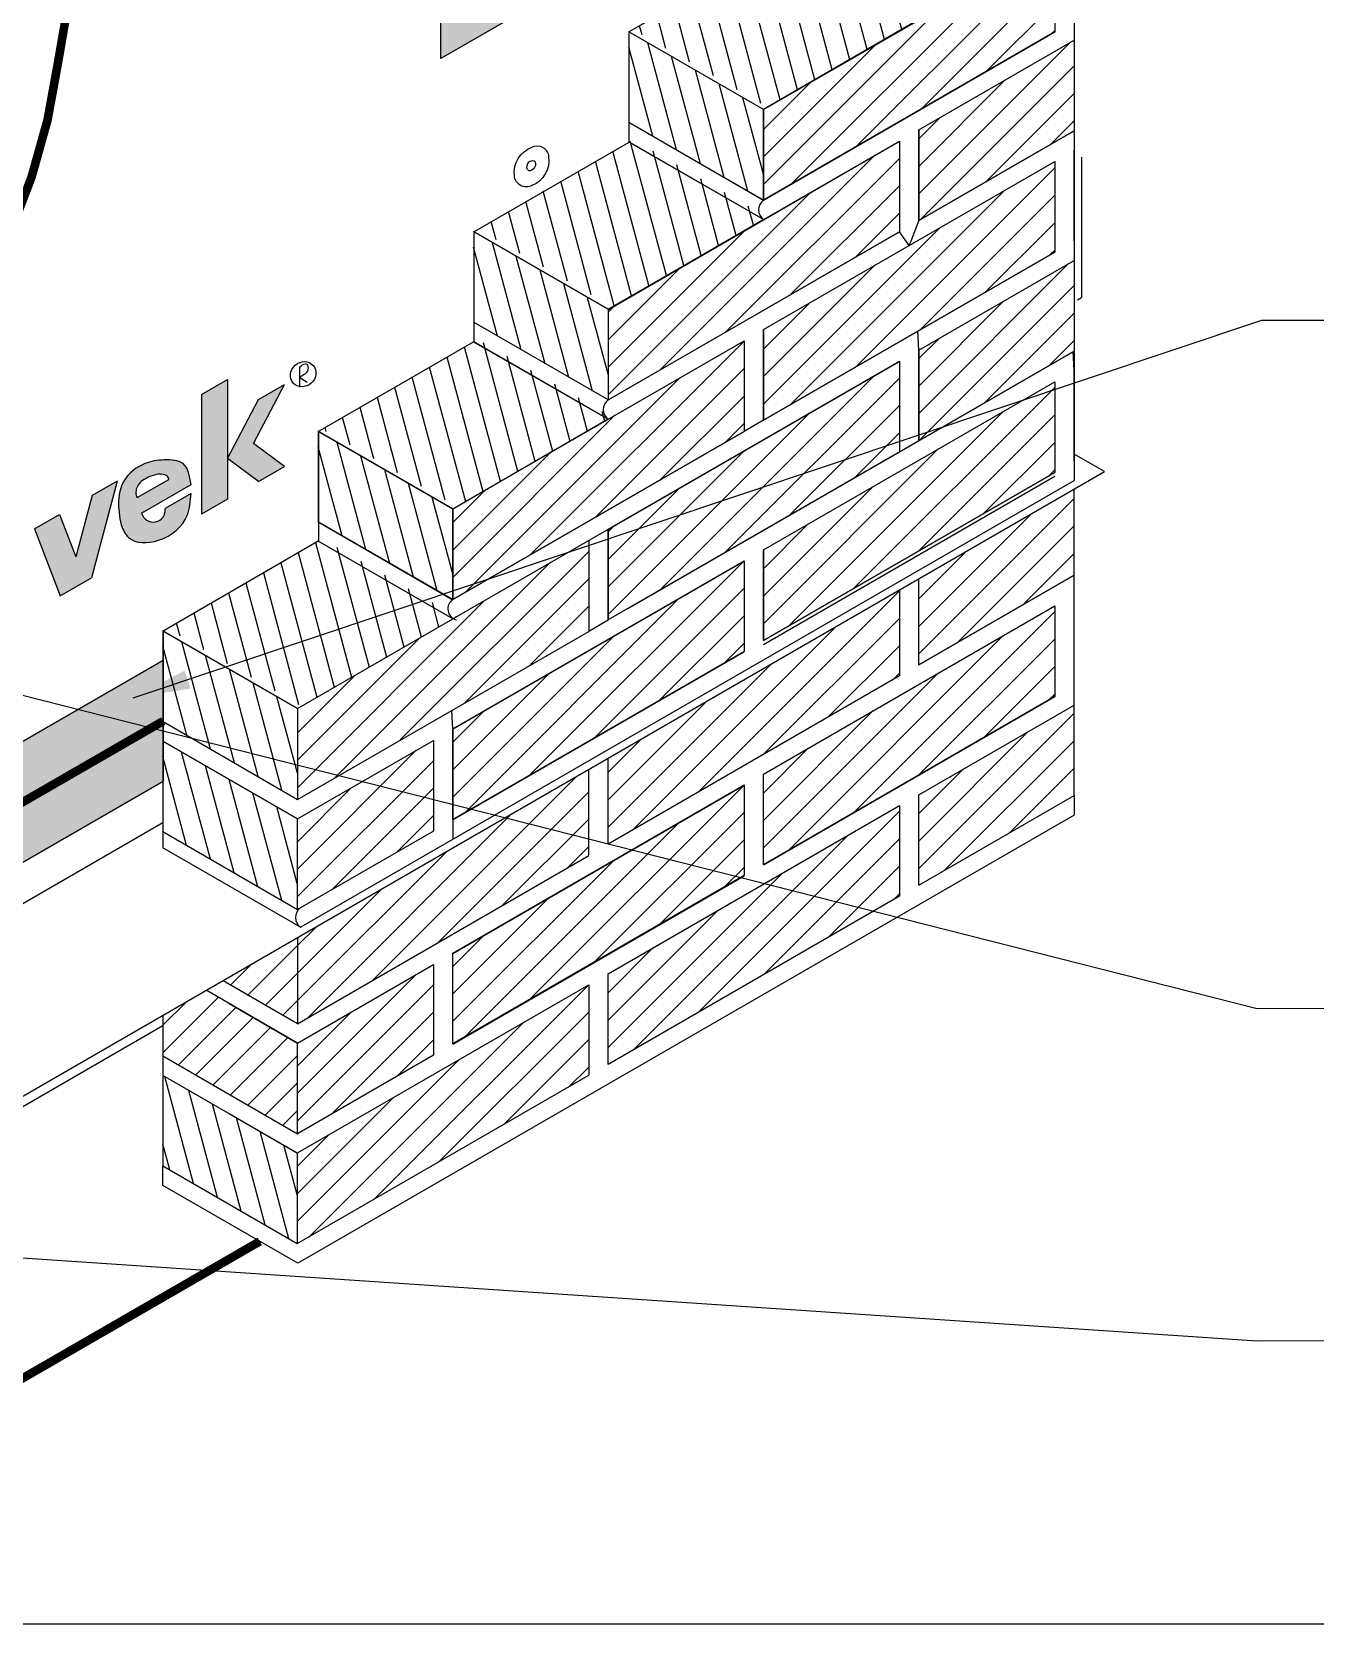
# Model space of a CAD drawing. Extents: x 0 to 51, y 0 to 66.
# Drawn here: x 20.35 to 33.77, y 35.42 to 52.07 of the extents above; entities that cross this region are included whole.
import ezdxf

# ---------------------------------------------------------------- set-up
doc = ezdxf.new("R2010")
doc.units = 0
doc.header["$LTSCALE"] = 1.5
doc.header["$MEASUREMENT"] = 0
doc.linetypes.add('DASHED', pattern=[0.75, 0.5, -0.25])
for name, color, linetype in [('BRICK', 13, 'CONTINUOUS'), ('CLADDING', 252, 'CONTINUOUS'), ('FASTENING', 7, 'CONTINUOUS'), ('FLASHING', 124, 'CONTINUOUS'), ('STRUCTURE', 252, 'CONTINUOUS'), ('TEXT', 7, 'CONTINUOUS'), ('TITLE', 7, 'CONTINUOUS'), ('TYVEK', 160, 'DASHED'), ('TYVEK_TAPE', 130, 'CONTINUOUS'), ('TYVEK_TEXT', 182, 'CONTINUOUS')]:
    doc.layers.add(name, color=color, linetype=linetype)
doc.styles.add('DETAILS', font='sanss___.ttf', dxfattribs={"height": 1})
doc.dimstyles.new('TYVEKDETAILS', dxfattribs={"dimscale": 6, "dimtxt": 1.5, "dimasz": 0.1, "dimexe": 0.75, "dimexo": 0.75, "dimgap": 0.75, "dimtad": 0, "dimtih": 1, "dimtoh": 1, "dimdec": 4, "dimzin": 0, "dimtxsty": 'DETAILS', "dimcen": 0.0625, "dimazin": 3, "dimtfac": 1, "dimtdec": 4, "dimtofl": 0, "dimtmove": 0, "dimatfit": 3, "dimtolj": 1, "dimtzin": 0})
pattern_1 = [(45, (21.19877800251702, 64.06103886949816), (-0.1435868707546933, 0.1435868707546933), [])]
pattern_2 = [(104.9999999999999, (21.19877800251702, 64.06103886949816), (-0.1961433131008239, -0.0525564423461306), [])]
pattern_3 = [(45, (21.19877800251702, 61.71644154350659), (-0.1435868707546933, 0.1435868707546933), [])]
pattern_4 = [(45, (19.57427800255929, 59.62784853123311), (-0.1435868707546933, 0.1435868707546933), [])]
pattern_5 = [(45, (53.89444023678208, 3.496305199718329), (-0.1435868707546933, 0.1435868707546933), [])]

msp = doc.modelspace()

# ---------------------------------------------------------------- hatches: boundary and pattern name
at = {"layer": 'BRICK'}
h = msp.add_hatch(dxfattribs=at)
h.set_pattern_fill('ANSI31', color=256, scale=1.6245, angle=59.99999999999999, style=0)
h.set_pattern_definition(pattern_2)
h.paths.add_polyline_path([(29.66829740475065, 52.22060940910367), (28.26143913630281, 53.03285940910367), (26.63693913630271, 52.09495389680509), (28.0437974047506, 51.28270389680508)])
h = msp.add_hatch(dxfattribs=at)
h.set_pattern_fill('ANSI31', color=256, scale=1.6245, style=0)
h.set_pattern_definition(pattern_1)
h.paths.add_polyline_path([(31.04787289426072, 52.0694826893397), (31.04787289426072, 53.01710768933973), (28.00193539426072, 51.25853485377994), (28.00193539426076, 50.31090985377993)])
h = msp.add_hatch(dxfattribs=at)
h.set_pattern_fill('ANSI31', color=256, scale=1.6245, angle=59.99999999999999, style=0)
h.set_pattern_definition([(104.9999999999999, (-138.520398080934, 45.96268653345506), (-0.1961433131008239, -0.0525564423461306), [])])
h.paths.add_polyline_path([(28.00193539426072, 51.25853485377994), (26.59507712581293, 52.07078485377992), (26.59507712581293, 51.12315985377992), (28.00193539426068, 50.31090985377993)])
h = msp.add_hatch(dxfattribs=at)
h.set_pattern_fill('ANSI31', color=256, scale=1.6245, style=0)
h.set_pattern_definition(pattern_1)
h.paths.add_polyline_path([(31.25093539426086, 51.03603337837703), (31.25093539426086, 51.98365837837706), (29.62643539426072, 51.04575286607845), (29.62643539426077, 50.09812786607842)])
h = msp.add_hatch(dxfattribs=at)
h.set_pattern_fill('ANSI31', color=256, scale=1.6245, angle=59.99999999999999, style=0)
h.set_pattern_definition(pattern_2)
h.paths.add_polyline_path([(28.0437974047506, 50.13201639680505), (26.63693913630281, 50.94426639680506), (25.01243913630272, 50.00636088450647), (26.41929740475051, 49.19411088450646)])
h = msp.add_hatch(dxfattribs=at)
h.set_pattern_fill('ANSI31', color=256, scale=1.6245, style=0)
h.set_pattern_definition(pattern_1)
h.paths.add_polyline_path([(29.42337289426062, 49.9808896770411), (29.42337289426062, 50.92851467704111), (26.37743539426067, 49.16994184148133), (26.37743539426071, 48.22231684148131)])
h = msp.add_hatch(dxfattribs=at)
h.set_pattern_fill('ANSI31', color=256, scale=1.6245, style=0)
h.set_pattern_definition(pattern_1)
h.paths.add_polyline_path([(31.04787289426072, 49.76810768933959), (31.04787289426072, 50.71573268933961), (28.00193539426072, 48.95715985377985), (28.00193539426076, 48.00953485377982)])
h = msp.add_hatch(dxfattribs=at)
h.set_pattern_fill('ANSI31', color=256, scale=1.6245, angle=59.99999999999999, style=0)
h.set_pattern_definition([(104.9999999999999, (-140.144898080934, 43.87108964236855), (-0.1961433131008239, -0.0525564423461306), [])])
h.paths.add_polyline_path([(26.37743539426071, 49.16693796269343), (24.97057712581292, 49.97918796269342), (24.97057712581292, 49.03156296269338), (26.37743539426067, 48.2193129626934)])
h = msp.add_hatch(dxfattribs=at)
h.set_pattern_fill('ANSI31', color=256, scale=1.6245, style=0)
h.set_pattern_definition(pattern_1)
h.paths.add_polyline_path([(31.25093539426086, 48.73165449958911), (31.25093539426086, 49.67927949958914), (29.62643539426072, 48.74137398729052), (29.62643539426077, 47.79374898729048)])
h = msp.add_hatch(dxfattribs=at)
h.set_pattern_fill('ANSI31', color=256, scale=1.6245, angle=59.99999999999999, style=0)
h.set_pattern_definition(pattern_2)
h.paths.add_polyline_path([(26.41929740475064, 48.04041950571854), (25.01243913630282, 48.85266950571853), (23.38793913630272, 47.91476399341995), (24.7947974047506, 47.10251399341994)])
h = msp.add_hatch(dxfattribs=at)
h.set_pattern_fill('ANSI31', color=256, scale=1.6245, style=0)
h.set_pattern_definition(pattern_1)
h.paths.add_polyline_path([(27.79887289426063, 47.89229666474248), (27.79887289426063, 48.83992166474251), (24.75293539426067, 47.08134882918274), (24.75293539426072, 46.13372382918271)])
h = msp.add_hatch(dxfattribs=at)
h.set_pattern_fill('ANSI31', color=256, scale=1.6245, style=0)
h.set_pattern_definition(pattern_1)
h.paths.add_polyline_path([(29.42337289426062, 47.67651079825314), (29.42337289426062, 48.62413579825317), (26.37743539426067, 46.8655629626934), (26.37743539426071, 45.91793796269337)])
h = msp.add_hatch(dxfattribs=at)
h.set_pattern_fill('ANSI31', color=256, scale=1.6245, style=0)
h.set_pattern_definition(pattern_1)
h.paths.add_polyline_path([(31.04787289426072, 47.46372881055171), (31.04787289426072, 48.41135381055172), (28.00193539426072, 46.65278097499196), (28.00193539426076, 45.70515597499192)])
h = msp.add_hatch(dxfattribs=at)
h.set_pattern_fill('ANSI31', color=256, scale=1.6245, angle=59.99999999999999, style=0)
h.set_pattern_definition([(104.9999999999999, (-141.7693980809341, 41.78249663006995), (-0.1961433131008239, -0.0525564423461306), [])])
h.paths.add_polyline_path([(24.75293539426072, 47.07834495039483), (23.34607712581293, 47.89059495039482), (23.34607712581293, 46.94296995039478), (24.75293539426067, 46.1307199503948)])
h = msp.add_hatch(dxfattribs=at)
h.set_pattern_fill('ANSI31', color=256, scale=1.6245, style=0)
h.set_pattern_definition(pattern_5)
h.paths.add_polyline_path([(31.25093539426086, 46.38705717359755), (31.25093539426086, 47.28826509481755), (29.62643539426524, 46.35035958252154), (29.62643539426519, 45.44915166130153)])
h.paths.add_polyline_path([(29.4233728942652, 46.2331213934842), (26.3774353942652, 44.47454855792442), (26.37743539426515, 43.57634451549226), (29.42337289426524, 45.33491735105203)])
h.paths.add_polyline_path([(26.17437289426063, 43.45610244766448), (26.17437289426062, 44.35731036888448), (23.12843539426063, 42.5987375333247), (23.12843539426064, 41.69903358551559), (23.12973611193097, 41.6982805818018)])
h = msp.add_hatch(dxfattribs=at)
h.set_pattern_fill('ANSI31', color=256, scale=1.6245, angle=59.99999999999999, style=0)
h.set_pattern_definition(pattern_2)
h.paths.add_polyline_path([(24.79739884009081, 45.95332843281387), (23.39054057164296, 46.76557843281388), (21.76604057164288, 45.8276729205153), (23.17289884009077, 45.01542292051528)])
h = msp.add_hatch(dxfattribs=at)
h.set_pattern_fill('ANSI31', color=256, scale=1.6245, style=0)
h.set_pattern_definition(pattern_1)
h.paths.add_polyline_path([(26.17437289426063, 45.80370365244388), (26.17437289426063, 46.75132865244391), (23.12843539426063, 44.99275581688412), (23.12843539426068, 44.04513081688409)])
h = msp.add_hatch(dxfattribs=at)
h.set_pattern_fill('ANSI31', color=256, scale=1.6245, style=0)
h.set_pattern_definition(pattern_1)
h.paths.add_polyline_path([(27.79887289426063, 45.58791778595459), (27.79887289426063, 46.53554278595461), (24.75293539426067, 44.77696995039484), (24.75293539426072, 43.82934495039482)])
h = msp.add_hatch(dxfattribs=at)
h.set_pattern_fill('ANSI31', color=256, scale=1.6245, style=0)
h.set_pattern_definition(pattern_3)
h.paths.add_polyline_path([(31.04787289426072, 45.11913148456014), (31.04787289426072, 46.06675648456016), (28.00193539426072, 44.3081836490004), (28.00193539426076, 43.36055864900036)])
h = msp.add_hatch(dxfattribs=at)
h.set_pattern_fill('ANSI31', color=256, scale=1.6245, angle=59.99999999999999, style=0)
h.set_pattern_definition([(104.9999999999999, (-143.3938980809341, 39.6969074965592), (-0.1961433131008239, -0.0525564423461306), [])])
h.paths.add_polyline_path([(23.12843539426066, 44.99275581688408), (21.72157712581287, 45.80500581688407), (21.72157712581287, 44.85738081688402), (23.12843539426063, 44.04513081688405)])
h = msp.add_hatch(dxfattribs=at)
h.set_pattern_fill('ANSI31', color=256, scale=1.6245, style=0)
h.set_pattern_definition([(45, (22.82327800256386, 61.50065567704498), (-0.1435868707546933, 0.1435868707546933), [])])
h.paths.add_polyline_path([(31.25093539426085, 44.08267829481031), (31.25093539426085, 45.03030329481037), (29.62643539430757, 44.09239778253879), (29.62643539430761, 43.14477278253875)])
h = msp.add_hatch(dxfattribs=at)
h.set_pattern_fill('ANSI31', color=256, scale=1.6245, angle=59.99999999999999, style=0)
h.set_pattern_definition([(104.9999999999999, (-143.3964995163165, 38.54471805714081), (-0.1961433131008239, -0.0525564423461306), [])])
h.paths.add_polyline_path([(23.12583395887832, 43.84056637746568), (21.71897569043053, 44.65281637746568), (21.71897569043053, 43.70519137746563), (23.12583395887827, 42.89294137746565)])
h = msp.add_hatch(dxfattribs=at)
h.set_pattern_fill('ANSI31', color=256, scale=1.6245, style=0)
h.set_pattern_definition([(45, (45.17065237260181, 3.326504515868258), (-0.1435868707546933, 0.1435868707546933), [])])
h.paths.add_polyline_path([(24.54987289426063, 43.71210676135745), (23.12843539426072, 42.89143943809626), (23.1284353942608, 43.83906443809629), (24.54987289426063, 44.65973176135748)])
h = msp.add_hatch(dxfattribs=at)
h.set_pattern_fill('ANSI31', color=256, scale=1.6245, style=0)
h.set_pattern_definition(pattern_3)
h.paths.add_polyline_path([(27.79887289426063, 43.24332045996304), (27.79887289426063, 44.19094545996305), (24.75293539426067, 42.43237262440328), (24.75293539426072, 41.48474762440326)])
h = msp.add_hatch(dxfattribs=at)
h.set_pattern_fill('ANSI31', color=256, scale=1.6245, style=0)
h.set_pattern_definition(pattern_4)
h.paths.add_polyline_path([(29.423372894303, 43.03053847228666), (29.423372894303, 43.97816347228668), (26.377435394303, 42.21959063672692), (26.37743539430304, 41.27196563672688)])
h = msp.add_hatch(dxfattribs=at)
h.set_pattern_fill('ANSI31', color=256, scale=1.6245, style=0)
h.set_pattern_definition(pattern_5)
h.paths.add_polyline_path([(23.12843539426081, 41.49446711210464), (22.17210915683643, 42.04660232271473), (21.72157712581284, 41.7864875333247), (21.72157712581284, 41.36129210773088), (23.12843539426072, 40.54684211210522)])
h.paths.add_polyline_path([(23.12843539426064, 42.59873753332469), (22.35032268661071, 42.14949395210315), (23.12843539426063, 41.6990335855156)])
h = msp.add_hatch(dxfattribs=at)
h.set_pattern_fill('ANSI31', color=256, scale=1.6245, style=0)
h.set_pattern_definition([(45, (45.17065237260181, 0.9819071898767007), (-0.1435868707546933, 0.1435868707546933), [])])
h.paths.add_polyline_path([(24.54987289426063, 41.3675094353659), (23.12843539426072, 40.54684211210471), (23.1284353942608, 41.49446711210474), (24.54987289426063, 42.31513443536593)])
h = msp.add_hatch(dxfattribs=at)
h.set_pattern_fill('ANSI31', color=256, scale=1.6245, style=0)
h.set_pattern_definition(pattern_4)
h.paths.add_polyline_path([(26.1743728943029, 41.15472744768956), (26.1743728943029, 42.10235244768957), (23.12843539430295, 40.3437796121298), (23.12843539430299, 39.39615461212978)])
h = msp.add_hatch(dxfattribs=at)
h.set_pattern_fill('ANSI31', color=256, scale=1.6245, angle=59.99999999999999, style=0)
h.set_pattern_definition([(104.9999999999999, (53.89574095449504, 7.450322693650257), (-0.1961433131008239, -0.05255644234613058), [])])
h.paths.add_polyline_path([(23.12843539430295, 40.34377961212973), (21.72157712581284, 41.15602961215416), (21.72157712585507, 40.21060460775592), (23.12843539430287, 39.39615461213031)])
at = {"layer": 'STRUCTURE'}
h = msp.add_hatch(dxfattribs=at)
h.set_pattern_fill('AR-SAND', color=256, scale=0.25, style=0)
h.set_pattern_definition([(37.50000000000001, (53.89444023678208, 3.496305199718329), (-0.01574833952740204, 0.4817059422532897), [0, -0.38, 0, -0.425, 0, -0.40625]), (7.499999999999999, (53.89444023678208, 3.496305199718329), (0.4424441763169318, 0.7055365163074351), [0, -0.205, 0, -0.3425, 0, -0.13125]), (327.5, (53.58694023678208, 3.496305199718329), (0.7785354654378738, 0.001414763384241124), [0, -0.125, 0, -0.45, 0, -0.5875]), (317.5, (53.58694023678208, 3.496305199718329), (0.7515316511430733, 0.2194188912335623), [0, -0.0625, 0, -0.295, 0, -0.3375])])
h.paths.add_polyline_path([(13.33995388834282, 54.8439819451303), (13.13995388834288, 54.95945199896819), (13.13628695972368, 45.97351411520088), (13.16704397143965, 45.9557565462072), (13.33995388834262, 46.05558613327668)])
h.paths.add_polyline_path([(26.39902470982151, 62.38363999927731), (26.19151395429786, 62.49477371639141), (13.13995388834289, 54.95945199896818), (13.33995388834288, 54.84398194513026)])
h.paths.add_polyline_path([(19.09889021825184, 49.71879242688907, 0.05565526587535749), (19.42781501924297, 50.32295470151968, 0.02091384948871565), (19.6242317225288, 50.86858284705182, 0.04479910819463601), (19.82178233571069, 51.77679217137365, -0.02073115222964427), (20.06768911825101, 53.24364118499249, -0.04506024657635372), (20.39752512697947, 54.31899173274713, -0.06032015627787334), (20.86687823449985, 55.16170271098193, -0.02256722528568566), (22.07076096320199, 56.67837077973864), (21.84491033085258, 56.78426502191768, 0.02177539644359571), (20.67255851789879, 55.30255710918082, 0.0602996692603746), (20.17533530430133, 54.40972035391074, 0.04506024657636398), (19.83284006207883, 53.29309743651887, 0.0207311522296436), (19.5836441982705, 51.80662885176069, -0.04479910819463333), (19.39521629664372, 50.94035982599832, -0.02091384948871613), (19.2055969021499, 50.41361400019122, -0.05565526587536494), (18.90214081145727, 49.85623212612474, -0.01612494577826421), (18.2976514690837, 49.04772174705949, -0.03370422444087838), (17.81201268074352, 48.51759711259664), (16.75261305682573, 47.50708835498045), (15.95010268518387, 47.04375877589673), (16.15010268518381, 46.92828872205884), (16.95261305682565, 47.36618654640091), (17.97766369004358, 48.34393150541469, 0.03370422444086479), (18.48513390916423, 48.89788738964621, 0.01612494577826873)])
h.paths.add_polyline_path([(29.18331167158571, 60.78480384584883), (28.96408965151871, 60.90269906469958), (21.84491033085258, 56.78426502191768), (22.07076096320199, 56.67837077973865)])
h.paths.add_polyline_path([(16.15010268518381, 46.92828872205884), (15.95010268518389, 47.04375877589672), (15.94906560627986, 45.23418887076051), (16.1501026851838, 45.35025768238282)])
h.paths.add_polyline_path([(16.15010268518381, 45.3502576823828), (15.94906560627986, 45.23418887076052), (15.94855878362018, 44.34984822063986), (16.1501026851838, 44.23348679481857)])
h.paths.add_polyline_path([(16.15010268518381, 40.52785067483171), (15.95433758771751, 40.64087570655181), (15.95152545584533, 35.7340656408057), (16.1501026851838, 35.61941702399219)])
h.paths.add_polyline_path([(13.33995388834285, 42.15029083915074), (13.1404020744701, 42.26550213260746), (13.13839954156861, 37.35822464467767), (13.33995388834273, 37.24185718831129)])
at = {"layer": 'STRUCTURE', "linetype": 'CONTINUOUS'}
h = msp.add_hatch(color=253, dxfattribs=at)
h.paths.add_polyline_path([(26.62934306792982, 52.94587201018074), (24.62934306792982, 51.79117147180146), (24.62934306792982, 56.65975610432039), (26.62934306792981, 57.81445664269962)])
h.paths.add_polyline_path([(25.25434306792983, 56.35664721299582), (26.00434306792981, 56.78965991488803), (26.00434306792981, 53.24898090150528), (25.25434306792983, 52.81596819961306)], flags=16)
at = {"layer": 'TYVEK_TAPE'}
msp.add_hatch(color=256, dxfattribs=at).paths.add_polyline_path([(21.72287784345472, 45.49753643594077), (17.74372527277339, 43.20017162811132), (17.74372527277339, 41.93578808415679), (21.72287784345472, 44.23315289198624)])
at = {"layer": 'TYVEK_TEXT'}
h = msp.add_hatch(color=256, dxfattribs=at)
h.paths.add_polyline_path([(22.9922556723124, 48.38110892039435), (22.72162273362999, 48.22485892039439), (22.39686320721074, 47.60952770404376), (22.72162273362999, 47.3691964876928), (22.99225567231259, 47.52544648769277), (22.66749614589352, 47.76577770404371)])
h.paths.add_polyline_path([(22.39686320721082, 48.03735892039473), (22.39686320721101, 48.43467374588671), (22.12623026852815, 48.27842374588668), (22.12623026852796, 47.02544648769271), (22.39686320721065, 47.18169648769285)])
h = msp.add_hatch(color=256, dxfattribs=at)
edge = h.paths.add_edge_path()
edge.add_spline(control_points=[(22.01520934502985, 47.33688916034694), (22.00135268013465, 47.4241859670501), (21.97559566045796, 47.58645485245433), (21.72619248498693, 47.60148858946878), (21.50407356181176, 47.56605087795513), (21.30024121717327, 47.40740185685352), (21.24065761738019, 47.15323889529183), (21.26787789025182, 46.99975063026341), (21.28305356463468, 46.91417882344707)], knot_values=[0, 0, 0, 0, 0.5827593182052485, 1.083243575514109, 1.602995822488099, 2.320452805997204, 2.834594860345293, 3.482391664081016, 3.482391664081016, 3.482391664081016, 3.482391664081016], degree=3, periodic=0)
edge.add_spline(control_points=[(21.28305356463459, 46.91417882344707), (21.30465063625692, 46.86476800149004), (21.37071669266229, 46.71361889166926), (21.72713890051286, 46.72257010973691), (21.99296403383814, 46.94898800696783), (22.00919844255318, 47.16365661766242), (22.01520934502967, 47.24313916034686)], knot_values=[0, 0, 0, 0, 0.3828216730715811, 1.171062387004566, 2.162538929496697, 2.745476785218138, 2.745476785218138, 2.745476785218138, 2.745476785218138], degree=3, periodic=0)
edge.add_line((22.01520934502971, 47.24313916034689), (21.74457640634714, 47.08688916034696))
edge.add_arc((21.61959288224323, 47.06998553736172), 0.1261214246964341, -165.3268673162189, 7.7023353980475235, ccw=False)
edge.add_line((21.49758470105042, 47.03803843280625), (21.52807005540082, 47.05563916034685))
edge.add_line((21.52807005540082, 47.05563916034686), (22.01520934502987, 47.33688916034699))
edge = h.paths.add_edge_path(flags=16)
edge.add_spline(control_points=[(21.45257622067646, 47.1995527745463), (21.43812120075017, 47.21333672418658), (21.43812120075017, 47.23363288801318), (21.43938148594169, 47.2969751220895), (21.46222064066585, 47.33899776015858), (21.52257375489187, 47.3941185090063), (21.60686006384838, 47.43467870909878), (21.7098782935387, 47.44923841239194), (21.78154708188594, 47.44001103873521), (21.78375838732881, 47.38787815304511)], knot_values=[0.1693351350576057, 0.1693351350576057, 0.1693351350576057, 0.1693351350576057, 0.2360340609454792, 0.2360340609454792, 0.3507194281854419, 0.3507194281854419, 0.4654047954254047, 0.4654047954254047, 0.5437012250705168, 0.5437012250705168, 0.5437012250705168, 0.5437012250705168], degree=3, periodic=0)
edge.add_line((21.78375838732882, 47.38787815304511), (21.45257622067637, 47.19955277454645))
msp.add_hatch(color=256, dxfattribs=at).paths.add_polyline_path([(20.81044533832464, 46.58156838932386), (20.63969216285152, 47.02285574492291), (20.37743263643235, 46.87144013674737), (20.64806557511499, 46.17202770404482), (20.97282510153415, 46.35952770404482), (21.24345804021679, 47.37144013674738), (20.98119851379763, 47.22002452857174)])

# ---------------------------------------------------------------- linework, layer by layer
at = {"layer": 'BRICK'}
for p, q in [((31.32796077313818, 50.76036773519679), (31.32796077313818, 49.2907911276341)), ((31.28708162906797, 49.26718954280092), (31.32796077313818, 49.2907911276341)), ((31.25093539426086, 46.38705717359757), (31.25093539426086, 47.28826509481755)), ((31.25093539426086, 46.38705717359754), (29.62643539426519, 45.44915166130153)), ((29.62643539426519, 45.44915166130153), (29.62643539426524, 46.35035958252153)), ((29.4233728942652, 46.2331213934842), (29.42337289426524, 45.33491735105203)), ((28.00193539426525, 44.30818364900298), (31.04787289426525, 46.06675648456272)), ((31.04787289426525, 46.06675648456272), (31.04787289426529, 45.11913148456273)), ((29.42337289426524, 45.33491735105203), (26.37743539426515, 43.57634451549226)), ((31.04787289426529, 45.11913148456273), (28.0019353942652, 43.36055864900296)), ((29.62643539431209, 44.09239778254138), (31.25093539426085, 45.03030329481032)), ((31.25093539426085, 44.08267829481031), (31.25093539426085, 45.03030329481032)), ((26.37743539426515, 43.57634451549226), (26.3774353942652, 44.47454855792443)), ((26.17437289426063, 43.45610244766448), (26.17437289426063, 44.35731036888446)), ((28.0019353942652, 43.36055864900296), (28.00193539426525, 44.30818364900298)), ((24.75293539426067, 42.43537650319112), (27.79887289426068, 44.19394933875085)), ((27.79887289426068, 44.19394933875085), (27.79887289426072, 43.24632433875086)), ((26.37743539430752, 42.21959063672951), (29.42337289430752, 43.97816347228924)), ((29.42337289430752, 43.97816347228924), (29.42337289430757, 43.03053847228925)), ((29.62643539431204, 43.14477278254135), (29.62643539431209, 44.09239778254138)), ((27.79887289426072, 43.24632433875086), (24.75293539426063, 41.48775150319108)), ((29.42337289430757, 43.03053847228925), (26.37743539430747, 41.27196563672948)), ((23.1284353942608, 41.49446711210474), (24.54987289426063, 42.31513443536593)), ((24.54987289426063, 42.31513443536593), (24.54987289426063, 41.3675094353659)), ((24.75293539426063, 41.48775150319108), (24.75293539426067, 42.43537650319112)), ((26.37743539430747, 41.27196563672948), (26.37743539430752, 42.21959063672951)), ((23.12843539430295, 40.34678349091764), (26.17437289430295, 42.10535632647738)), ((26.17437289430295, 42.10535632647738), (26.17437289430299, 41.15773132647738)), ((23.12843539426072, 40.54684211210471), (23.1284353942608, 41.49446711210474)), ((21.72157712581293, 41.36129210773083), (23.12843539426119, 40.54684211210495)), ((24.54987289426063, 41.3675094353659), (23.12843539426072, 40.54684211210471)), ((23.12843539430295, 40.34377961212973), (21.72157712581284, 41.15602961215416)), ((21.72157712581284, 41.15602961215416), (21.72157712585507, 40.21060460775592)), ((23.12843539430291, 39.39915849091761), (23.12843539430295, 40.34678349091764))]:
    msp.add_line(p, q, dxfattribs=at)
for points in [[(31.25093539426086, 54.28803725716498), (31.25093539426086, 47.37790449958905)], [(28.21957712581293, 53.00869036607852), (29.62643539426072, 52.19944424486643), (28.00193539426072, 51.25853485377994), (26.59507712581293, 52.07078485377995), (28.21957712581293, 53.00869036607852)], [(31.04787289426072, 53.01710768933969), (31.04787289426076, 52.0694826893397), (28.00193539426068, 50.31090985377991), (28.00193539426072, 51.25853485377994), (31.04787289426072, 53.01710768933969)], [(28.00193539426072, 51.25853485377994), (31.04787289426072, 53.01710768933972)], [(31.04787289426072, 53.0171076893397), (31.04787289426072, 52.0694826893397)], [(26.59507712581293, 52.07078485377993), (26.59507712581293, 51.12535984940617), (28.00193539426076, 50.31090985377997)], [(26.59507712581293, 52.07078485377993), (26.59507712581293, 50.91709347499199)], [(28.00193539426072, 51.25853485377994), (26.59507712581293, 52.07078485377993)], [(28.00193539426072, 50.31090985377994), (31.04787289426072, 52.06948268933973)], [(31.25093539426086, 51.03603337837703), (29.62643539426519, 50.09812786608102), (29.62643539426524, 51.04575286608105), (31.25093539426086, 51.98365837837706)], [(29.62643539426072, 51.04575286607845), (31.25093539426086, 51.98365837837708)], [(28.00193539426072, 51.25853485377994), (28.00193539426076, 50.31090985377991)], [(28.00193539426072, 51.25853485377994), (28.00193539426072, 50.31090985377991)], [(28.00193539426072, 50.31090985377993), (26.59507712581293, 51.12315985377993)], [(29.62643539426072, 51.04575286607845), (29.62643539426072, 50.09812786607842)], [(29.62643539426072, 50.09812786607842), (31.25093539426086, 51.03603337837704)], [(26.59767856115309, 50.91859541438591), (28.00453682960088, 50.10934929317383), (26.38003682960087, 49.16843990208734), (24.97317856115309, 49.98068990208733), (26.59767856115309, 50.91859541438591)], [(26.37743539426067, 49.16994184148134), (29.42337289426072, 50.92851467704111)], [(29.4259743296054, 50.9270127376497), (29.42597432960545, 49.9793877376497), (26.38003682960536, 48.22081490208991), (26.3800368296054, 49.16843990208995), (29.4259743296054, 50.9270127376497)], [(28.00193539426072, 50.10784735377991), (26.59507712581293, 50.92009735377992)], [(29.42337289426067, 50.92851467704111), (29.42337289426067, 49.9808896770411)], [(31.25093539426524, 49.88534587838091), (31.25093539426529, 50.83297087837703)], [(31.04787289426525, 50.71573268934221), (31.04787289426529, 49.76810768934219), (28.0019353942652, 48.00953485378242), (28.00193539426525, 48.95715985378246), (31.04787289426525, 50.71573268934221)], [(28.00193539426072, 48.95715985377986), (31.04787289426072, 50.71573268933962)], [(31.04787289426072, 50.71573268933961), (31.04787289426072, 49.76810768933961)], [(26.37743539426067, 49.16994184148133), (24.97057712581284, 49.98219184148135)], [(24.97317856115309, 49.98068990208733), (24.97317856115309, 49.03526489771357), (26.38003682960093, 48.22081490208736)], [(24.97317856115309, 49.98068990208736), (24.97317856115313, 48.82589902735321)], [(26.37743539426063, 48.22231684148129), (29.42337289426072, 49.9808896770411)], [(29.52490414426072, 49.83644627155973), (29.42337289426067, 49.9808896770411)], [(29.62643539426072, 50.09812786607842), (29.52490414426072, 49.83644627155973)], [(28.00193539426072, 48.00953485377992), (31.04787289426072, 49.76810768933971)], [(31.25093539426086, 48.73165449958911), (29.62643539426519, 47.79374898729309), (29.62643539426524, 48.74137398729312), (31.25093539426086, 49.67927949958912)], [(29.62643539426072, 48.74137398729052), (31.25093539426086, 49.67927949958915)], [(26.37743539426067, 49.16994184148133), (26.37743539426071, 48.22231684148132)], [(24.97057712581292, 48.82850046269341), (26.37743539426071, 48.01925434148132), (24.75293539426072, 47.07834495039481), (23.34607712581293, 47.89059495039482), (24.97057712581292, 48.82850046269341)], [(27.7988728942652, 48.8399216647451), (27.79887289426524, 47.89229666474508), (24.75293539426515, 46.13372382918531), (24.75293539426519, 47.08134882918535), (27.7988728942652, 48.8399216647451)], [(26.37743539426067, 48.01925434148132), (24.97057712581284, 48.83150434148131)], [(27.79887289426068, 48.83992166474251), (27.79887289426068, 47.8922966647425)], [(28.00193539426072, 48.95715985377986), (28.00193539426072, 48.00953485377983)], [(29.62643539426072, 48.74137398729052), (29.61738527686115, 48.94221527836165)], [(29.62643539426072, 48.74437786607836), (29.62643539426072, 47.79374898729051)], [(29.62643539426072, 47.79374898729049), (31.25093539426086, 48.73165449958913)], [(31.25093539426076, 48.52859199958906), (31.24188527686115, 48.72642941187222)], [(29.4233728942652, 48.62713967704359), (29.42337289426524, 47.67951467704359), (26.37743539426515, 45.92094184148382), (26.37743539426521, 46.86856684148385), (29.4233728942652, 48.62713967704359)], [(26.37743539426067, 46.8655629626934), (29.42337289426072, 48.62413579825319)], [(29.42337289426067, 48.62713967704102), (29.42337289426067, 47.67651079825317)], [(31.25093539426524, 47.58096699959298), (31.25093539426529, 48.5285919995891)], [(31.04787289426525, 48.41135381055428), (31.04787289426529, 47.46372881055429), (28.0019353942652, 45.70515597499452), (28.00193539426525, 46.65278097499455), (31.04787289426525, 48.41135381055428)], [(28.00193539426072, 46.65278097499196), (31.04787289426072, 48.41135381055172)], [(31.04787289426072, 48.41135381055171), (31.04787289426072, 47.46372881055171)], [(28.00193539426072, 48.00953485377983), (27.79887289426072, 47.8922966647426)], [(24.75293539426067, 47.08134882918274), (23.34607712581284, 47.89359882918274)], [(23.34607712581293, 47.89059495039482), (23.34607712581293, 46.94516994602105), (24.75293539426076, 46.13071995039486)], [(23.34867856115309, 47.89209688978877), (23.34867856115314, 46.73840551100093)], [(24.75293539426072, 46.13372382918281), (27.79887289426072, 47.8922966647426)], [(24.75293539425624, 45.93066132918002), (27.79887289425625, 47.68923416473975)], [(26.58049789426067, 46.03517615162776), (29.62643539426067, 47.79374898718752)], [(28.00193539426072, 45.70515597499192), (31.04787289426072, 47.46372881055169)], [(23.15895432680927, 42.70599705201855), (31.25093539426086, 47.37790449958905)], [(28.00193539426072, 45.66493752778835), (31.04787289426072, 47.42351036334814)], [(24.75293539426067, 47.08134882918274), (24.75293539426067, 46.13372382918279)], [(24.75293539426067, 47.08134882918274), (24.75293539426067, 46.13372382918271)], [(24.75293539426067, 46.13372382918271), (23.34607712581284, 46.94597382918271)], [(26.37743539426067, 46.86856684148125), (26.37743539426067, 45.91793796269339)], [(23.34607712581284, 46.74291132918271), (21.72417856115304, 45.80350387749015), (23.12843539426063, 44.99275581688412), (24.75293539426067, 45.93066132918272), (23.34607712581284, 46.74291132918271)], [(24.75293539426067, 45.93066132918272), (23.34607712581284, 46.74291132918271)], [(26.17437289426063, 46.75132865244391), (26.17437289426063, 45.80069977365604)], [(28.00193539426068, 46.65278097488895), (28.00193539426068, 45.70515597488895)], [(28.00193539426072, 46.65278097499193), (28.00193539426072, 45.70515597499192)], [(27.79887289426068, 46.53854666474242), (27.79887289426072, 45.59092166474242), (24.75293539426063, 43.83234882918264), (24.75293539426067, 44.77997382918267), (27.79887289426068, 46.53854666474242)], [(24.75293539426067, 44.77696995039476), (27.79887289426072, 46.53554278595457)], [(24.75293539426067, 44.77696995039484), (27.79887289426063, 46.53554278595463)], [(29.62643539426072, 45.44915166129893), (31.25093539426086, 46.38705717359757)], [(31.25093539426523, 45.03030329481285), (31.2509353942653, 46.38705717360011)], [(28.00193539426072, 44.3081836490004), (31.04787289426072, 46.06675648456016)], [(21.72157712581284, 45.80500581688413), (21.72157712581284, 43.53586716594087)], [(23.1284353942608, 44.99275581688413), (21.72157712581303, 45.80500581688413)], [(23.12843539426063, 44.99275581688412), (21.72157712581284, 45.80500581688413)], [(21.72287784344101, 45.80425484721135), (21.72287784348333, 44.85732790341889), (23.12973611193158, 44.04287790779301)], [(23.12843539426063, 44.04212693809625), (26.17437289426063, 45.80069977365604)], [(26.37743539426067, 45.91793796269339), (26.17437289426063, 45.80069977365604)], [(24.75293539426063, 43.82934495039479), (27.79887289426068, 45.58791778595458)], [(23.12843539426063, 44.99275581688412), (23.12843539426063, 44.04212693809628)], [(24.75293539426067, 44.77696995039484), (24.74388527686105, 44.97781124146582)], [(28.00193539426072, 43.36055864900036), (31.04787289426072, 45.11913148456013)], [(21.72157712577069, 44.65131443807176), (21.72157712581293, 43.70588943372238), (23.12843539426119, 42.8914394380965)], [(21.72157712581303, 44.65131443809619), (21.72157712581293, 44.65131443809624), (23.1284353942608, 43.83906443809629)], [(23.1284353942608, 43.83906443809619), (21.72157712581303, 44.65131443809619)], [(24.54987289426063, 43.71210676135745), (23.12843539426072, 42.89143943809626), (23.1284353942608, 43.83906443809629), (24.54987289426063, 44.65973176135748), (24.54987289426063, 43.71210676135745)], [(24.54987289426067, 44.66273564014529), (24.54987289426067, 44.65973176135744)], [(24.75293539426067, 44.77696995039482), (24.75293539426067, 43.82934495039481)], [(24.75293539426067, 42.43237262440321), (27.79887289426072, 44.190945459963)], [(24.75293539426067, 42.43237262440328), (27.79887289426063, 44.19094545996306)], [(29.62643539431204, 43.14477278254135), (31.25093539426085, 44.08267829481031), (31.25093539426085, 43.87961579481133), (23.13103682968508, 39.19159017276102), (21.72157712585498, 40.00534211217926), (21.72157712585507, 40.21060460775592), (23.1258374772188, 39.39765858278977), (26.17437289430299, 41.15773132647738)], [(24.75293539426063, 43.82934495039479), (24.75293539426063, 43.62628245039476)], [(23.15895432680927, 42.70599705201855), (21.72157712581284, 43.53586716594087)], [(23.12843539426063, 41.6975296121047), (26.17437289426063, 43.45610244766448)], [(24.75293539426063, 41.48474762440323), (27.79887289426068, 43.24332045996302)], [(23.12843539426063, 42.59873753332469), (23.12843539426063, 41.69752961210472)], [(22.35032268661071, 42.14949395210314), (23.12973611193158, 41.69828058180146)], [(23.1284353942608, 41.49446711210464), (22.17210915683642, 42.04660232271473)], [(22.41286777224951, 41.9076002712963), (23.1284353942608, 41.49446711210474)], [(21.72157712581284, 41.78648753332471), (21.72157712581284, 41.15602961215416)], [(22.41286777229165, 40.75691277132139), (23.12843539430295, 40.34377961212983)]]:
    msp.add_lwpolyline(points, dxfattribs=at)
for points in [[(28.00193539426072, 50.31090985377995, 0.5074293250186991), (28.00193539426072, 50.10784735377995)], [(26.37743539426077, 48.22231684148136, 0.5074293250186991), (26.37743539426077, 48.01925434148136)], [(24.75293539426059, 46.13372382918266, 0.6310768397400754), (24.7865607286016, 45.92165144800077)], [(23.15895432680927, 42.90905955201857, 0.5074293250186991), (23.15895432680927, 42.70599705201857)]]:
    msp.add_lwpolyline(points, format="xyb", dxfattribs=at)
at = {"layer": 'CLADDING'}
msp.add_line((21.72157712580636, 41.50848343048407), (21.72157712581293, 41.36129210773083), dxfattribs=at)
msp.add_lwpolyline([(29.62643539426072, 47.79374898729048), (29.42337289426067, 47.67651079825315)], dxfattribs=at)
at = {"layer": 'FASTENING'}
for points in [[(25.58105307603797, 50.864836937121, -0.546252201092799), (25.75425815679486, 50.76483693712099, -0.3537160203436517), (25.58105307603797, 50.46483693712099, -0.5560120530374328), (25.39714108873748, 50.56629883511715, -0.3458248453514607), (25.58105307603797, 50.864836937121, -1.000000000000007)], [(25.57408851591545, 50.72175420933618, -0.546252201092799), (25.61738978610468, 50.69675420933619, -0.3537160203436517), (25.57408851591545, 50.62175420933619, -0.5560120530374328), (25.52811051909033, 50.64711968383523, -0.3458248453514607), (25.57408851591545, 50.72175420933618, -1.000000000000007)]]:
    msp.add_lwpolyline(points, format="xyb", dxfattribs=at)
at = {"layer": 'FLASHING'}
for p, q in [((31.56871938855125, 47.47173776946526), (31.25093539426525, 47.65521044411043)), ((18.78718907822957, 40.09231780414569), (31.56871938855125, 47.47173776946526)), ((17.09578723047424, 41.13072933160677), (21.72157712580866, 43.80143037289275))]:
    msp.add_line(p, q, dxfattribs=at)
at = {"layer": 'STRUCTURE', "linetype": 'CONTINUOUS'}
for p, q in [((21.72287784345472, 45.49753643594077), (17.74372527277339, 43.20017162811132)), ((17.74372527277339, 41.93578808415679), (21.72287784343128, 44.23315289197272))]:
    msp.add_line(p, q, dxfattribs=at)
at = {"layer": 'STRUCTURE'}
for p, q in [((17.93961323342329, 39.49467627808797), (21.72157712581284, 41.67819414942451)), ((16.15010268518381, 35.61941702399219), (22.69376144181426, 39.39740016861781))]:
    msp.add_line(p, q, dxfattribs=at)
at = {"layer": 'STRUCTURE', "color": 7, "linetype": 'CONTINUOUS'}
msp.add_lwpolyline([(26.62934306792982, 52.94587201018074), (24.62934306792982, 51.79117147180146), (24.62934306792982, 56.65975610432039), (26.62934306792981, 57.81445664269962), (26.62934306792982, 52.94587201018074)], close=True, dxfattribs=at)
at = {"layer": 'TITLE', "linetype": 'CONTINUOUS'}
msp.add_line((49.5, 35.41743404380913), (1.499999999999989, 35.41743404380912), dxfattribs=at)
at = {"layer": 'TYVEK', "const_width": 0.08999999999999998}
msp.add_lwpolyline([(28.54761534635736, 60.06004197296735), (25.03292305540957, 58.03083343266989, 0.01524367616600855), (24.27737262669883, 57.59303144348043, 0.2219802846438512), (20.62665501108575, 51.76397180904625, -0.211923500774156), (17.76803497284847, 47.11629454932243)], format="xyb", dxfattribs=at)
at = {"layer": 'TYVEK'}
msp.add_lwpolyline([(17.76803497284847, 47.11629454932243, 0.09, 0.08999999999999998, 0), (17.76803497284845, 44.35962444538458, 0.08999999999999998, 0.08999999999999998, 0), (17.93877779463048, 44.09759968540261, 0.08999999999999998, 0.08999999999999998, -0.1453914705926476), (17.94526501099108, 44.07576179785049, 0.08999999999999998, 0.08999999999999998, 0), (17.94526501099108, 43.3165306502237, 0.08999999999999998, 0.08999999999999998, 0), (17.94526501099108, 42.68105901443984, 0.08999999999999998, 0.08999999999999998, 0), (21.72417856112499, 44.86281576985399, 0, 0, 0)], format="xyseb", dxfattribs=at)
at = {"layer": 'TYVEK', "const_width": 0.09}
msp.add_lwpolyline([(16.15010268518381, 35.61941702399219), (22.7341624509849, 39.42072570213804)], dxfattribs=at)
at = {"layer": 'TYVEK_TAPE'}
msp.add_line((21.72287784345472, 45.49753643594077), (21.72287784345472, 44.23315289198624), dxfattribs=at)
at = {"layer": 'TYVEK_TEXT'}
for p, q in [((23.14837113263268, 48.56542622050483), (23.14837113263268, 48.35589534151176)), ((22.1262302685283, 48.27842374588665), (22.39686320721093, 48.43467374588665)), ((22.39686320721093, 48.43467374588665), (22.39686320721059, 47.18169648769281)), ((22.66749614589335, 47.76577770404371), (22.99225567231249, 48.38110892039419)), ((22.72162273362998, 48.22485892039439), (22.99225567231262, 48.3811089203944)), ((22.72162273362996, 48.22485892039439), (22.9922556723126, 48.3811089203944)), ((23.14837113263268, 48.46066078100829), (23.23097420908737, 48.40742203085528)), ((22.1262302685283, 48.27842374588665), (22.12623026852796, 47.02544648769281)), ((22.39686320721071, 47.60952770404376), (22.72162273362996, 48.22485892039439)), ((22.39686320721082, 48.03735892039473), (22.39686320721059, 47.18169648769281)), ((22.9922556723126, 47.52544648769281), (22.66749614589335, 47.76577770404371)), ((22.72162273362996, 47.3691964876928), (22.39686320721071, 47.60952770404376)), ((22.72162273362996, 47.3691964876928), (22.9922556723126, 47.52544648769281)), ((21.24345804021679, 47.37144013674737), (20.97282510153415, 46.35952770404482)), ((21.24345804021679, 47.37144013674737), (20.98119851379763, 47.22002452857175)), ((21.45257622067643, 47.19955277454648), (21.78375838732881, 47.38787815304511)), ((21.49758470105045, 47.03803843280622), (22.01520934502982, 47.33688916034694)), ((20.98119851379763, 47.22002452857175), (20.81044533832463, 46.58156838932384)), ((22.0152093450296, 47.24313916034685), (21.74457640634696, 47.08688916034686)), ((22.39686320721059, 47.18169648769281), (22.12623026852796, 47.02544648769281)), ((20.37743263643235, 46.87144013674737), (20.63969216285151, 47.0228557449229)), ((20.63969216285151, 47.0228557449229), (20.81044533832463, 46.58156838932384)), ((21.52807005540082, 47.05563916034686), (21.49758470105045, 47.03803843280627)), ((20.37743263643235, 46.87144013674736), (20.64806557511499, 46.17202770404482)), ((20.64806557511499, 46.17202770404482), (20.97282510153415, 46.35952770404482))]:
    msp.add_line(p, q, dxfattribs=at)
msp.add_arc((21.6195928822432, 47.06998553736188), 0.1261214246964341, 194.6731326838769, 7.702335397941805, dxfattribs=at)
msp.add_ellipse((23.18823130557114, 48.49032429120393), major_axis=(0.1041545791609344, 0.09263469999518878), ratio=0.9031737347499492, dxfattribs=at)
for points in [[(23.14837113263268, 48.56542622050483), (23.22846219544311, 48.59460734582853), (23.23720840353683, 48.5384517513371), (23.14837113263268, 48.46066078100829)], [(22.01520934502985, 47.33688916034694), (21.93231613948935, 47.55475623942964), (21.73600624584085, 47.5939983640657), (21.53184248957748, 47.55475623942964), (21.31197100808256, 47.37032290368203), (21.25743711671856, 47.1720282163589), (21.28305356463468, 46.91417882344707)], [(21.28305356463459, 46.91417882344707), (21.36141061484867, 46.78261681517157), (21.6753817607976, 46.75374005621614), (21.97511816275416, 47.01343643053058), (22.01520934502967, 47.24313916034686)]]:
    msp.add_spline(points, degree=3, dxfattribs=at)
msp.add_open_spline([(21.78375838732881, 47.38787815304511), (21.78154708188594, 47.44001103873521), (21.7098782935387, 47.44923841239194), (21.60686006384838, 47.43467870909878), (21.52257375489187, 47.3941185090063), (21.46222064066585, 47.33899776015858), (21.43938148594169, 47.2969751220895), (21.43812120075017, 47.23363288801318), (21.43812120075017, 47.21333672418658), (21.45257622067646, 47.1995527745463)], degree=3, knots=[0.1693351350576057, 0.1693351350576057, 0.1693351350576057, 0.1693351350576057, 0.2476315647027177, 0.2476315647027177, 0.3623169319426805, 0.3623169319426805, 0.4770022991826433, 0.4770022991826433, 0.5437012250705168, 0.5437012250705168, 0.5437012250705168, 0.5437012250705168], dxfattribs=at)

# ---------------------------------------------------------------- leaders
at = {"layer": 'TEXT'}
for points, override in [([(21.41011957661339, 45.10575096718829), (33.21302683087551, 49.05669724598507), (34.50983508623774, 49.05669724598507)], {"dimgap": 0.75, "dimtad": 0, "dimfxl": 3}), ([(17.13113354598242, 45.92417848580417), (33.16673189827622, 41.85487777577228), (34.52878687054601, 41.86137647550444)], {"dimfxl": 3}), ([(16.80387171755184, 39.47888537993796), (33.16673189827622, 38.37889321455457), (34.52878687054601, 38.38539191428673)], {"dimfxl": 3})]:
    msp.add_leader(points, dimstyle='TYVEKDETAILS', override=override, dxfattribs=at)

doc.saveas('drawing.dxf')
